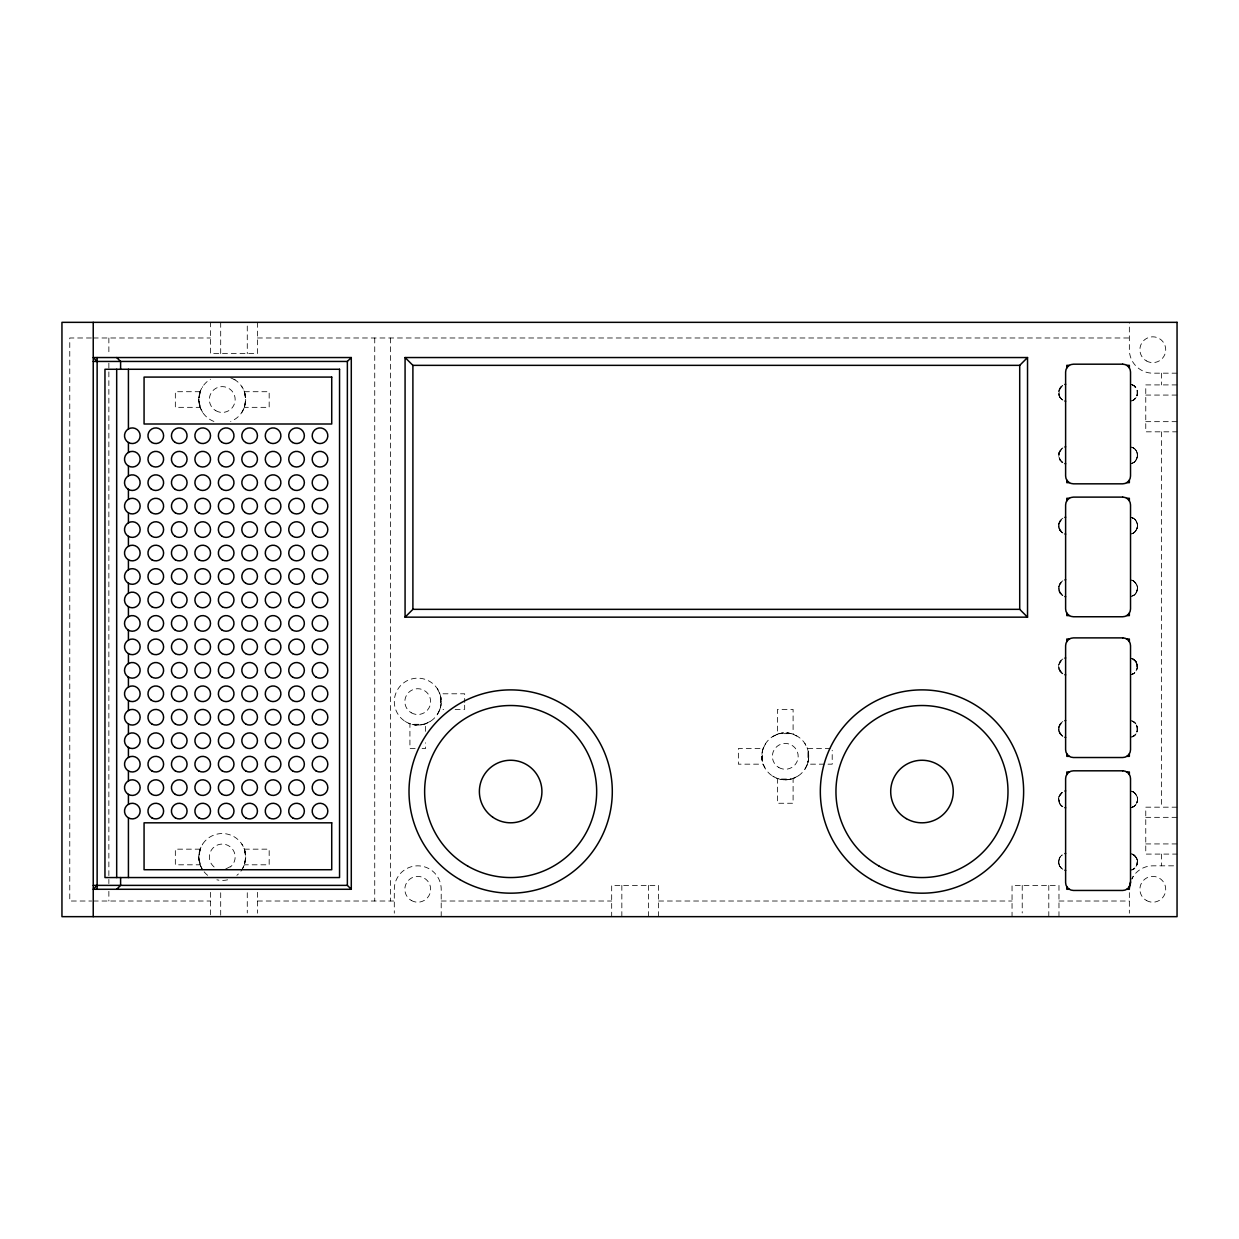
<?xml version="1.0" encoding="UTF-8"?>
<svg xmlns="http://www.w3.org/2000/svg" width="1239" height="1239" viewBox="0 0 1239 1239"><rect width="100%" height="100%" fill="white"/><g stroke="black" fill="none" stroke-linecap="round" stroke-linejoin="round"><path stroke-width="0.75" stroke-dasharray="5 3.75" d="M198.89 397.502L200.439 390.889L198.798 399.516L200.439 408.158L198.89 401.544M198.89 854.956L200.439 848.343L198.798 856.985L200.439 865.612L198.89 858.999M245.632 401.544L244.068 408.158L245.709 399.516L244.068 390.889L245.632 397.502M245.632 858.999L244.068 865.612L245.709 856.985L244.068 848.343L245.632 854.956M441.115 703.644L440.449 707.562L440.449 695.652L441.115 699.586M761.908 754.319L762.589 750.4L762.589 762.295L761.908 758.376M808.649 758.376L807.967 762.295L807.967 750.4L808.649 754.319M1058.695 797.993L1059.314 802.826L1062.195 806.372A8.596 8.596 0 0 1 1062.226 792.325C1057.471 795.453 1057.425 803.244 1062.226 806.388M1058.695 863.273L1059.314 858.426L1062.226 854.879A8.596 8.596 0 0 0 1062.226 868.942C1057.208 865.674 1057.564 857.326 1062.845 854.476M1133.933 806.372L1132.601 807.147C1139.059 804.498 1139.075 794.23 1132.616 791.566L1135.125 793.347M1137.448 800.735L1137.448 797.978M1062.195 385.716C1057.502 388.829 1057.486 396.619 1062.195 399.748A8.596 8.596 0 0 1 1062.226 385.701L1058.695 391.354M1062.845 518.227C1057.579 521.061 1057.239 529.409 1062.195 532.677A8.596 8.596 0 0 1 1062.226 518.63L1058.695 524.298M1062.845 580.797C1057.579 583.615 1057.239 591.963 1062.195 595.231A8.596 8.596 0 0 1 1062.226 581.199L1058.695 586.852M1062.845 658.993C1057.579 661.812 1057.239 670.16 1062.195 673.427A8.596 8.596 0 0 1 1062.226 659.396L1058.695 665.049M1062.845 721.547C1057.579 724.381 1057.239 732.714 1062.195 735.997A8.596 8.596 0 0 1 1062.226 721.95L1058.695 727.618M1062.195 792.341L1059.035 796.584L1059.639 803.491M1133.933 399.748L1132.601 400.522C1139.028 397.874 1139.059 387.59 1132.616 384.942L1135.125 386.723M1137.448 589.594L1135.636 593.636L1132.601 596.005C1139.028 593.373 1139.028 583.089 1132.616 580.441L1135.636 582.795L1137.448 586.852M1133.933 735.997L1132.601 736.771C1139.028 734.123 1139.028 723.839 1132.616 721.191L1135.636 723.561L1137.448 727.603M1130.526 807.813C1135.869 806.961 1139.075 800.75 1136.829 795.872M1130.526 401.188C1136.473 400.305 1139.555 392.717 1136.086 387.9M1137.108 395.489L1137.108 389.96L1133.917 385.701M1137.448 456.664L1135.636 460.707L1132.616 463.076C1138.424 460.645 1139.168 451.693 1133.933 448.27M1137.448 527.04L1135.636 531.082L1132.616 533.451L1133.933 532.677M1130.526 596.687L1134.552 594.751L1137.448 589.594M1130.526 737.437L1135.094 735.006L1137.448 730.36M439.566 710.241L439.86 709.42A17.873 12.979 -90 0 0 439.907 693.763L439.566 692.973M763.472 747.706L763.162 748.526A17.873 12.979 -90 0 0 763.116 764.2L763.472 764.974M807.085 764.974L807.394 764.169A17.873 12.979 -90 0 0 807.441 748.495L807.085 747.706M1062.845 447.852L1060.507 449.865L1058.695 453.908L1062.226 448.255A8.596 8.596 0 0 0 1062.226 462.317L1058.695 456.649M1130.526 674.883L1134.552 672.947L1137.448 667.79L1135.636 671.848L1132.616 674.202L1133.933 673.427M1130.526 870.367L1134.552 868.446L1137.448 863.289L1135.636 867.331L1132.616 869.701L1133.933 868.926M1059.035 796.584L1062.845 791.922M1136.504 803.491L1137.108 802.129M1131.842 879.194L1133.174 876.438M202.623 412.355L200.145 407.337A18.523 14.063 -90 0 1 200.099 391.679L202.623 386.692M241.884 412.355L244.377 407.337A18.523 14.063 90 0 0 244.408 391.679L241.884 386.692M202.623 869.809L200.145 864.807A18.523 14.063 90 0 1 200.099 849.133L202.623 844.146M241.884 869.809L244.377 864.807A18.523 14.063 90 0 0 244.408 849.133L241.884 844.146M437.382 714.438L439.86 709.42L443.686 709.42M765.64 743.508L763.162 748.526L738.367 748.526L738.367 764.169L763.162 764.169L765.64 769.187M804.916 769.187L807.394 764.169L832.205 764.169L832.205 750.261M1059.314 389.263L1062.845 385.298M1136.101 397.533L1134.552 399.268M1136.086 733.798L1134.552 735.517M1136.086 804.173L1134.552 805.892M1130.526 534.117C1138.626 533.095 1139.88 520.876 1132.616 517.871L1136.488 521.495M1134.552 532.197C1138.564 528.867 1138.378 521.542 1133.917 518.63M225.653 869.004L231.383 866.107M425.566 731.351L425.566 723.731L430.583 721.237M772.439 736.709L777.457 734.231L777.457 709.42L793.099 709.42L793.099 734.231L798.117 736.709M798.117 775.986L793.099 778.464A17.873 12.979 0 0 1 777.426 778.51L776.652 778.154M425.566 723.731L426.386 723.421M776.652 734.541L777.457 734.231M793.92 778.154L793.099 778.464L793.099 803.259L777.457 803.259L777.457 778.464L772.439 775.986M1130.526 463.742C1138.486 462.751 1139.818 450.454 1132.616 447.496L1136.086 450.469M419.773 724.985L423.692 724.304L411.797 724.304L415.715 724.985M783.249 732.977L779.331 733.658L791.225 733.658L787.307 732.977M787.307 779.718L791.225 779.037L779.331 779.037L783.249 779.718M91.423 337.984L69.771 337.984L69.771 901.016L91.671 901.016M93.235 337.984L210.522 337.984M257.449 337.984L1129.349 337.984M1177.05 373.171L1152.812 373.171A23.464 23.464 0 0 1 1129.349 349.723L1129.349 322.341M1177.05 384.911L1145.765 384.911L1145.765 431.822L1177.05 431.822M200.145 391.71L175.334 391.71L175.334 407.337L200.145 407.337M244.377 391.71L269.173 391.71L269.173 407.337L244.377 407.337M1145.765 395.071L1177.05 395.071M1145.765 421.663L1177.05 421.663M455.131 709.42L464.671 709.42L464.671 704.217M415.142 748.526L409.923 748.526L409.923 723.731L404.905 721.237M422.096 748.526L425.566 748.526L425.566 742.796M830.285 748.526L807.394 748.526L804.916 743.508M1177.05 807.178L1145.765 807.178L1145.765 854.089L1177.05 854.089M1145.765 817.337L1177.05 817.337M1145.765 843.929L1177.05 843.929M200.145 849.164L175.334 849.164L175.334 864.807L200.145 864.807M244.377 849.164L269.173 849.164L269.173 864.807L244.377 864.807M1173.581 865.829L1152.812 865.829A23.464 23.464 0 0 0 1131.935 878.559M93.235 901.016L210.522 901.016M257.449 901.016L394.296 901.016M441.208 901.016L611.679 901.016M658.606 901.016L1012.046 901.016M1058.973 901.016L1129.349 901.016M1130.526 384.26L1133.298 385.298M1130.526 446.83L1133.298 447.852M1130.526 517.205L1133.298 518.227M1130.526 579.759L1133.298 580.797M1130.526 657.955L1136.086 661.595M1130.526 720.525L1133.298 721.547M1130.526 790.9L1133.298 791.922M1130.526 853.454L1135.094 855.886L1137.448 860.532L1136.829 858.457M793.099 734.231L793.92 734.541M409.118 723.421L409.923 723.731M230.609 377.787L235.1 379.893M1133.298 658.993L1136.101 661.626L1137.448 665.049L1133.933 659.411M1133.298 854.476L1136.488 857.744M1062.845 400.151L1060.507 398.153L1058.695 394.095M1062.845 462.72L1060.042 460.087M1062.845 533.095L1060.057 530.478M1062.845 595.649L1060.057 593.047M1062.845 673.846L1060.057 671.244M1062.845 736.415L1060.057 733.798M1061.018 805.365L1062.845 806.79M1061.018 867.919L1062.845 869.344M1062.226 399.748L1059.639 396.867M1133.917 581.199L1137.108 585.458L1137.108 590.988M1062.226 532.693L1058.695 527.04L1059.314 529.146M1062.226 595.247L1058.695 589.594M1133.917 721.95L1135.636 723.561M1062.226 673.443L1058.695 667.79M1062.226 735.997L1058.695 730.36L1060.507 734.402M1133.917 792.325L1136.488 795.19M1062.195 462.302L1059.035 458.058L1059.035 452.514L1059.314 458.755M1133.933 854.895L1137.108 859.138L1137.108 864.683L1137.108 859.138M1058.586 861.91L1059.639 866.061L1062.195 868.926M1134.552 386.196L1135.636 387.311M1134.552 792.821L1137.108 796.584M1061.591 805.892L1059.655 803.522M1061.591 868.446L1059.639 866.061M1135.636 449.865L1136.488 451.12M1135.636 660.991L1136.488 662.261M1059.639 459.421L1060.507 460.707M1059.639 529.812L1060.507 531.082M1059.639 592.366L1060.507 593.636M1060.507 671.848L1059.035 669.184L1059.035 663.655M437.382 688.776L439.86 693.794L464.671 693.794L464.671 702.482M1136.504 451.135L1137.448 453.908M1136.504 521.526L1137.448 524.283M1136.504 662.276L1137.108 669.184L1137.108 663.655M1059.314 396.217L1059.035 389.96M1136.829 725.496L1137.108 731.738M1059.314 591.7L1059.035 585.458M1161.408 373.171L1161.408 384.911M1161.408 431.822L1161.408 807.178M1161.408 854.089L1161.408 865.829M1129.349 892.638L1129.349 913.174M1059.035 522.889L1059.035 528.433M1059.035 726.209L1059.035 731.738M1058.973 916.659L1058.973 885.374L1012.046 885.374L1012.046 916.659M1048.798 885.374L1048.798 916.659M1022.221 885.374L1022.221 912.973M658.606 916.659L658.606 885.374L611.679 885.374L611.679 916.659M648.431 885.374L648.431 916.659M621.839 885.374L621.839 916.659M441.208 916.659L441.208 889.277A23.464 23.464 0 0 0 417.744 865.829A23.464 23.464 0 0 0 394.296 889.277L394.296 913.174M390.378 337.984L390.378 901.016M374.736 337.984L374.736 901.016M257.449 322.341L257.449 353.626L210.522 353.626L210.522 322.341M257.449 892.328L257.449 913.174M247.273 326.027L247.273 353.626M247.273 892.73L247.273 912.973M220.697 322.341L220.697 353.626M220.697 892.73L220.697 916.659M210.522 892.328L210.522 916.659M108.862 337.984L108.862 355.407M108.862 363.135L108.862 883.593M108.862 891.337L108.862 901.016M234.032 379.227A23.464 23.464 0 0 1 230.609 421.446M213.913 421.446A23.464 23.464 0 0 1 210.475 379.227M207.656 875.338A23.464 23.464 0 0 1 205.055 841.033A23.464 23.464 0 0 1 239.452 841.033A23.464 23.464 0 0 1 236.866 875.338M227.635 879.814A23.464 23.464 0 0 1 216.871 879.814M214.13 866.99A12.901 12.901 0 0 1 212.829 848.173A12.901 12.901 0 0 1 231.693 848.173A12.901 12.901 0 0 1 230.392 866.99M425.597 723.762A17.873 12.979 0 0 1 409.908 723.762M777.426 734.185A17.873 12.979 0 0 1 793.13 734.185M1131.919 853.841A8.596 8.596 0 0 1 1131.919 869.995M1131.919 791.272A8.596 8.596 0 0 1 1131.919 807.425M1131.919 720.897A8.596 8.596 0 0 1 1131.919 737.05M1131.919 658.343A8.596 8.596 0 0 1 1131.919 674.496M1131.919 580.146A8.596 8.596 0 0 1 1131.919 596.3M1131.919 517.592A8.596 8.596 0 0 1 1131.919 533.746M1131.919 447.202A8.596 8.596 0 0 1 1131.919 463.355M1131.919 384.648A8.596 8.596 0 0 1 1131.919 400.801M215.803 410.698A12.901 12.901 0 0 0 235.162 399.516A12.901 12.901 0 0 0 215.803 388.349A12.901 12.901 0 0 0 215.803 410.698M406.02 721.919A23.464 23.464 0 0 0 441.208 701.615A23.464 23.464 0 0 0 406.02 681.295A23.464 23.464 0 0 0 406.02 721.919M411.302 712.781A12.901 12.901 0 0 0 430.645 701.615A12.901 12.901 0 0 0 411.302 690.433A12.901 12.901 0 0 0 411.302 712.781M773.554 776.667A23.464 23.464 0 0 0 808.742 756.348A23.464 23.464 0 0 0 773.554 736.028A23.464 23.464 0 0 0 773.554 776.667M778.835 767.514A12.901 12.901 0 0 0 798.179 756.348A12.901 12.901 0 0 0 778.835 745.166A12.901 12.901 0 0 0 778.835 767.514M411.302 900.459A12.901 12.901 0 0 0 430.645 889.277A12.901 12.901 0 0 0 411.302 878.11A12.901 12.901 0 0 0 411.302 900.459M1146.354 900.459A12.901 12.901 0 0 0 1165.713 889.277A12.901 12.901 0 0 0 1146.354 878.11A12.901 12.901 0 0 0 1146.354 900.459M1146.354 360.89A12.901 12.901 0 0 0 1165.713 349.723A12.901 12.901 0 0 0 1146.354 338.541A12.901 12.901 0 0 0 1146.354 360.89"/><path stroke-width="1.5" d="M97.138 885.374L93.235 889.277L351.287 889.277L347.369 885.374L347.369 361.447L351.287 357.544L93.235 357.544L97.138 361.447M116.683 889.277L120.601 885.374L120.601 877.553M405.076 617.161L412.897 609.34L1019.712 609.34L1027.534 617.161L1027.534 357.544L405.076 357.544L405.076 617.161L1027.534 617.161M405.076 357.544L412.897 365.35L1019.712 365.35L1027.534 357.544M93.235 361.447L347.369 361.447M1069.319 365.35L1066.794 365.35L1066.794 367.89M1126.824 365.35L1129.349 365.35L1129.349 367.89M1069.319 482.652L1066.794 482.652L1066.794 480.128M1126.824 482.652L1129.349 482.652L1129.349 480.128M1069.319 498.295L1066.794 498.295L1066.794 500.819M1126.824 498.295L1129.349 498.295L1129.349 500.819M1069.319 615.597L1066.794 615.597L1066.794 613.057M1126.824 615.597L1129.349 615.597L1129.349 613.057M1069.319 639.045L1066.794 639.045L1066.794 641.57M1126.824 639.045L1129.349 639.045L1129.349 641.57M1069.319 756.348L1066.794 756.348L1066.794 753.823M1126.824 756.348L1129.349 756.348L1129.349 753.823M1069.319 771.99L1066.794 771.99L1066.794 774.514M1126.824 771.99L1129.349 771.99L1129.349 774.514M93.235 885.374L347.369 885.374M1069.319 889.277L1066.794 889.277L1066.794 886.752M1126.824 889.277L1129.349 889.277L1129.349 886.752M116.683 357.544L120.601 361.447L120.601 369.268M1019.712 365.35L1019.712 609.34M412.897 365.35L412.897 609.34M351.287 357.544L351.287 889.277M128.422 369.268L128.422 428.957A7.821 7.821 0 0 0 128.422 442.509L128.422 452.421A7.821 7.821 0 0 0 128.422 465.972L128.422 475.884M128.422 489.42L128.422 499.348A7.821 7.821 0 0 0 128.422 512.884L128.422 522.796A7.821 7.821 0 0 0 128.422 536.348L128.422 546.26A7.821 7.821 0 0 0 128.422 559.811L128.422 569.723A7.821 7.821 0 0 0 128.422 583.259L128.422 593.171M128.422 606.723L128.422 616.635M128.422 630.186L128.422 640.098A7.821 7.821 0 0 0 128.422 653.634L128.422 663.562M128.422 677.098L128.422 687.01A7.821 7.821 0 0 0 128.422 700.562L128.422 710.474A7.821 7.821 0 0 0 128.422 724.025L128.422 733.937M128.422 747.473L128.422 757.401A7.821 7.821 0 0 0 128.422 770.937L128.422 780.849A7.821 7.821 0 0 0 128.422 794.4L128.422 804.312A7.821 7.821 0 0 0 128.422 817.864L128.422 877.553M116.683 369.268L116.683 877.553M97.138 357.544L97.138 889.277M93.235 322.341L93.235 916.659M128.422 442.509A7.821 7.821 0 0 0 140.146 435.741A7.821 7.821 0 0 0 128.422 428.957M1129.395 887.713A23.464 23.464 0 0 1 1130.526 881.951M128.422 465.972A7.821 7.821 0 0 0 140.146 459.189A7.821 7.821 0 0 0 128.422 452.421M128.422 512.884A7.821 7.821 0 0 0 140.146 506.116A7.821 7.821 0 0 0 128.422 499.348M128.422 536.348A7.821 7.821 0 0 0 140.146 529.58A7.821 7.821 0 0 0 128.422 522.796M128.422 559.811A7.821 7.821 0 0 0 140.146 553.028A7.821 7.821 0 0 0 128.422 546.26M128.422 583.259A7.821 7.821 0 0 0 140.146 576.491A7.821 7.821 0 0 0 128.422 569.723M128.422 653.634A7.821 7.821 0 0 0 140.146 646.866A7.821 7.821 0 0 0 128.422 640.098M128.422 700.562A7.821 7.821 0 0 0 140.146 693.794A7.821 7.821 0 0 0 128.422 687.01M128.422 724.025A7.821 7.821 0 0 0 140.146 717.242A7.821 7.821 0 0 0 128.422 710.474M128.422 770.937A7.821 7.821 0 0 0 140.146 764.169A7.821 7.821 0 0 0 128.422 757.401M128.422 794.4A7.821 7.821 0 0 0 140.146 787.632A7.821 7.821 0 0 0 128.422 780.849M128.422 817.864A7.821 7.821 0 0 0 140.146 811.08A7.821 7.821 0 0 0 128.422 804.312M1065.617 870.367A8.596 8.596 0 0 1 1064.921 870.212M1064.921 853.609A8.596 8.596 0 0 1 1065.617 853.454M1065.617 807.813A8.596 8.596 0 0 1 1064.921 807.658M1064.921 791.055A8.596 8.596 0 0 1 1065.617 790.9M1065.617 737.437A8.596 8.596 0 0 1 1064.921 737.282M1064.921 720.68A8.596 8.596 0 0 1 1065.617 720.525M1065.617 674.883A8.596 8.596 0 0 1 1064.921 674.713M1064.921 658.126A8.596 8.596 0 0 1 1065.617 657.955M1065.617 596.687A8.596 8.596 0 0 1 1064.921 596.517M1064.921 579.929A8.596 8.596 0 0 1 1065.617 579.759M1065.617 534.117A8.596 8.596 0 0 1 1064.921 533.963M1064.921 517.36A8.596 8.596 0 0 1 1065.617 517.205M1065.617 463.742A8.596 8.596 0 0 1 1064.921 463.587M1064.921 446.985A8.596 8.596 0 0 1 1065.617 446.83M1065.617 401.188A8.596 8.596 0 0 1 1064.921 401.018M1064.921 384.431A8.596 8.596 0 0 1 1065.617 384.276M1177.05 322.341L61.95 322.341L61.95 916.659L1177.05 916.659L1177.05 322.341M1122.704 364.189L1073.439 364.189A7.821 7.821 0 0 0 1065.617 372.01L1065.617 476.008A7.821 7.821 0 0 0 1073.439 483.829L1122.704 483.829A7.821 7.821 0 0 0 1130.526 476.008L1130.526 372.01A7.821 7.821 0 0 0 1122.704 364.189M339.548 369.268L104.959 369.268L104.959 877.553L339.548 877.553L339.548 369.268M331.727 377.09L144.065 377.09L144.065 424.001L331.727 424.001L331.727 377.09M1122.704 497.118L1073.439 497.118A7.821 7.821 0 0 0 1065.617 504.939L1065.617 608.938A7.821 7.821 0 0 0 1073.439 616.759L1122.704 616.759A7.821 7.821 0 0 0 1130.526 608.938L1130.526 504.939A7.821 7.821 0 0 0 1122.704 497.118M1122.704 637.884L1073.439 637.884A7.821 7.821 0 0 0 1065.617 645.689L1065.617 749.703A7.821 7.821 0 0 0 1073.439 757.525L1122.704 757.525A7.821 7.821 0 0 0 1130.526 749.703L1130.526 645.689A7.821 7.821 0 0 0 1122.704 637.884M1122.704 770.813L1073.439 770.813A7.821 7.821 0 0 0 1065.617 778.634L1065.617 882.633A7.821 7.821 0 0 0 1073.439 890.454L1122.704 890.454A7.821 7.821 0 0 0 1130.526 882.633L1130.526 778.634A7.821 7.821 0 0 0 1122.704 770.813M331.727 822.82L144.065 822.82L144.065 869.732L331.727 869.732L331.727 822.82M459.824 879.566A101.66 101.66 0 0 0 612.298 791.535A101.66 101.66 0 0 0 459.824 703.504A101.66 101.66 0 0 0 459.824 879.566M467.645 866.03A86.018 86.018 0 0 0 596.671 791.535A86.018 86.018 0 0 0 467.645 717.04A86.018 86.018 0 0 0 467.645 866.03M871.141 879.566A101.66 101.66 0 0 0 1023.631 791.535A101.66 101.66 0 0 0 871.141 703.504A101.66 101.66 0 0 0 871.141 879.566M878.962 866.03A86.018 86.018 0 0 0 1007.988 791.535A86.018 86.018 0 0 0 878.962 717.04A86.018 86.018 0 0 0 878.962 866.03M492.642 817.105A31.285 31.285 0 0 0 541.799 794.338A31.285 31.285 0 0 0 497.505 763.147A31.285 31.285 0 0 0 492.642 817.105M906.329 818.623A31.285 31.285 0 0 0 953.256 791.535A31.285 31.285 0 0 0 906.329 764.448A31.285 31.285 0 0 0 906.329 818.623M151.87 817.864A7.821 7.821 0 0 0 163.61 811.08A7.821 7.821 0 0 0 151.87 804.312A7.821 7.821 0 0 0 151.87 817.864M175.334 817.864A7.821 7.821 0 0 0 187.074 811.08A7.821 7.821 0 0 0 175.334 804.312A7.821 7.821 0 0 0 175.334 817.864M198.798 817.864A7.821 7.821 0 0 0 210.522 811.08A7.821 7.821 0 0 0 198.798 804.312A7.821 7.821 0 0 0 198.798 817.864M222.261 817.864A7.821 7.821 0 0 0 233.985 811.08A7.821 7.821 0 0 0 222.261 804.312A7.821 7.821 0 0 0 222.261 817.864M245.709 817.864A7.821 7.821 0 0 0 257.449 811.08A7.821 7.821 0 0 0 245.709 804.312A7.821 7.821 0 0 0 245.709 817.864M269.173 817.864A7.821 7.821 0 0 0 280.897 811.08A7.821 7.821 0 0 0 269.173 804.312A7.821 7.821 0 0 0 269.173 817.864M292.636 817.864A7.821 7.821 0 0 0 304.36 811.08A7.821 7.821 0 0 0 292.636 804.312A7.821 7.821 0 0 0 292.636 817.864M316.1 817.864A7.821 7.821 0 0 0 327.824 811.08A7.821 7.821 0 0 0 316.1 804.312A7.821 7.821 0 0 0 316.1 817.864M316.1 794.4A7.821 7.821 0 0 0 327.824 787.632A7.821 7.821 0 0 0 316.1 780.849A7.821 7.821 0 0 0 316.1 794.4M292.636 794.4A7.821 7.821 0 0 0 304.36 787.632A7.821 7.821 0 0 0 292.636 780.849A7.821 7.821 0 0 0 292.636 794.4M269.173 794.4A7.821 7.821 0 0 0 280.897 787.632A7.821 7.821 0 0 0 269.173 780.849A7.821 7.821 0 0 0 269.173 794.4M245.709 794.4A7.821 7.821 0 0 0 257.449 787.632A7.821 7.821 0 0 0 245.709 780.849A7.821 7.821 0 0 0 245.709 794.4M222.261 794.4A7.821 7.821 0 0 0 233.985 787.632A7.821 7.821 0 0 0 222.261 780.849A7.821 7.821 0 0 0 222.261 794.4M198.798 794.4A7.821 7.821 0 0 0 210.522 787.632A7.821 7.821 0 0 0 198.798 780.849A7.821 7.821 0 0 0 198.798 794.4M175.334 794.4A7.821 7.821 0 0 0 187.074 787.632A7.821 7.821 0 0 0 175.334 780.849A7.821 7.821 0 0 0 175.334 794.4M151.87 794.4A7.821 7.821 0 0 0 163.61 787.632A7.821 7.821 0 0 0 151.87 780.849A7.821 7.821 0 0 0 151.87 794.4M151.87 770.937A7.821 7.821 0 0 0 163.61 764.169A7.821 7.821 0 0 0 151.87 757.401A7.821 7.821 0 0 0 151.87 770.937M175.334 770.937A7.821 7.821 0 0 0 187.074 764.169A7.821 7.821 0 0 0 175.334 757.401A7.821 7.821 0 0 0 175.334 770.937M198.798 770.937A7.821 7.821 0 0 0 210.522 764.169A7.821 7.821 0 0 0 198.798 757.401A7.821 7.821 0 0 0 198.798 770.937M222.261 770.937A7.821 7.821 0 0 0 233.985 764.169A7.821 7.821 0 0 0 222.261 757.401A7.821 7.821 0 0 0 222.261 770.937M245.709 770.937A7.821 7.821 0 0 0 257.449 764.169A7.821 7.821 0 0 0 245.709 757.401A7.821 7.821 0 0 0 245.709 770.937M269.173 770.937A7.821 7.821 0 0 0 280.897 764.169A7.821 7.821 0 0 0 269.173 757.401A7.821 7.821 0 0 0 269.173 770.937M292.636 770.937A7.821 7.821 0 0 0 304.36 764.169A7.821 7.821 0 0 0 292.636 757.401A7.821 7.821 0 0 0 292.636 770.937M316.1 770.937A7.821 7.821 0 0 0 327.824 764.169A7.821 7.821 0 0 0 316.1 757.401A7.821 7.821 0 0 0 316.1 770.937M316.1 747.473A7.821 7.821 0 0 0 327.824 740.705A7.821 7.821 0 0 0 316.1 733.937A7.821 7.821 0 0 0 316.1 747.473M292.636 747.473A7.821 7.821 0 0 0 304.36 740.705A7.821 7.821 0 0 0 292.636 733.937A7.821 7.821 0 0 0 292.636 747.473M269.173 747.473A7.821 7.821 0 0 0 280.897 740.705A7.821 7.821 0 0 0 269.173 733.937A7.821 7.821 0 0 0 269.173 747.473M245.709 747.473A7.821 7.821 0 0 0 257.449 740.705A7.821 7.821 0 0 0 245.709 733.937A7.821 7.821 0 0 0 245.709 747.473M222.261 747.473A7.821 7.821 0 0 0 233.985 740.705A7.821 7.821 0 0 0 222.261 733.937A7.821 7.821 0 0 0 222.261 747.473M198.798 747.473A7.821 7.821 0 0 0 210.522 740.705A7.821 7.821 0 0 0 198.798 733.937A7.821 7.821 0 0 0 198.798 747.473M175.334 747.473A7.821 7.821 0 0 0 187.074 740.705A7.821 7.821 0 0 0 175.334 733.937A7.821 7.821 0 0 0 175.334 747.473M151.87 747.473A7.821 7.821 0 0 0 163.61 740.705A7.821 7.821 0 0 0 151.87 733.937A7.821 7.821 0 0 0 151.87 747.473M151.87 724.025A7.821 7.821 0 0 0 163.61 717.242A7.821 7.821 0 0 0 151.87 710.474A7.821 7.821 0 0 0 151.87 724.025M175.334 724.025A7.821 7.821 0 0 0 187.074 717.242A7.821 7.821 0 0 0 175.334 710.474A7.821 7.821 0 0 0 175.334 724.025M198.798 724.025A7.821 7.821 0 0 0 210.522 717.242A7.821 7.821 0 0 0 198.798 710.474A7.821 7.821 0 0 0 198.798 724.025M222.261 724.025A7.821 7.821 0 0 0 233.985 717.242A7.821 7.821 0 0 0 222.261 710.474A7.821 7.821 0 0 0 222.261 724.025M245.709 724.025A7.821 7.821 0 0 0 257.449 717.242A7.821 7.821 0 0 0 245.709 710.474A7.821 7.821 0 0 0 245.709 724.025M269.173 724.025A7.821 7.821 0 0 0 280.897 717.242A7.821 7.821 0 0 0 269.173 710.474A7.821 7.821 0 0 0 269.173 724.025M292.636 724.025A7.821 7.821 0 0 0 304.36 717.242A7.821 7.821 0 0 0 292.636 710.474A7.821 7.821 0 0 0 292.636 724.025M316.1 724.025A7.821 7.821 0 0 0 327.824 717.242A7.821 7.821 0 0 0 316.1 710.474A7.821 7.821 0 0 0 316.1 724.025M315.496 700.174A7.821 7.821 0 0 0 327.793 694.49A7.821 7.821 0 0 0 316.719 686.685A7.821 7.821 0 0 0 315.496 700.174M292.636 700.562A7.821 7.821 0 0 0 304.36 693.794A7.821 7.821 0 0 0 292.636 687.01A7.821 7.821 0 0 0 292.636 700.562M268.584 700.174A7.821 7.821 0 0 0 280.866 694.49A7.821 7.821 0 0 0 269.792 686.685A7.821 7.821 0 0 0 268.584 700.174M245.709 700.562A7.821 7.821 0 0 0 257.449 693.794A7.821 7.821 0 0 0 245.709 687.01A7.821 7.821 0 0 0 245.709 700.562M221.657 700.174A7.821 7.821 0 0 0 233.954 694.49A7.821 7.821 0 0 0 222.881 686.685A7.821 7.821 0 0 0 221.657 700.174M198.798 700.562A7.821 7.821 0 0 0 210.522 693.794A7.821 7.821 0 0 0 198.798 687.01A7.821 7.821 0 0 0 198.798 700.562M174.745 700.174A7.821 7.821 0 0 0 187.027 694.49A7.821 7.821 0 0 0 175.953 686.685A7.821 7.821 0 0 0 174.745 700.174M151.282 700.174A7.821 7.821 0 0 0 163.579 694.49A7.821 7.821 0 0 0 152.505 686.685A7.821 7.821 0 0 0 151.282 700.174M151.282 676.726A7.821 7.821 0 0 0 163.579 671.027A7.821 7.821 0 0 0 152.505 663.237A7.821 7.821 0 0 0 151.282 676.726M175.334 677.098A7.821 7.821 0 0 0 187.074 670.33A7.821 7.821 0 0 0 175.334 663.562A7.821 7.821 0 0 0 175.334 677.098M198.209 676.726A7.821 7.821 0 0 0 210.491 671.027A7.821 7.821 0 0 0 199.417 663.237A7.821 7.821 0 0 0 198.209 676.726M222.261 677.098A7.821 7.821 0 0 0 233.985 670.33A7.821 7.821 0 0 0 222.261 663.562A7.821 7.821 0 0 0 222.261 677.098M245.709 677.098A7.821 7.821 0 0 0 257.449 670.33A7.821 7.821 0 0 0 245.709 663.562A7.821 7.821 0 0 0 245.709 677.098M268.584 676.726A7.821 7.821 0 0 0 280.866 671.027A7.821 7.821 0 0 0 269.792 663.237A7.821 7.821 0 0 0 268.584 676.726M292.636 677.098A7.821 7.821 0 0 0 304.36 670.33A7.821 7.821 0 0 0 292.636 663.562A7.821 7.821 0 0 0 292.636 677.098M316.1 677.098A7.821 7.821 0 0 0 327.824 670.33A7.821 7.821 0 0 0 316.1 663.562A7.821 7.821 0 0 0 316.1 677.098M315.496 653.263A7.821 7.821 0 0 0 327.793 647.579A7.821 7.821 0 0 0 316.719 639.773A7.821 7.821 0 0 0 315.496 653.263M292.636 653.634A7.821 7.821 0 0 0 304.36 646.866A7.821 7.821 0 0 0 292.636 640.098A7.821 7.821 0 0 0 292.636 653.634M268.584 653.263A7.821 7.821 0 0 0 280.866 647.579A7.821 7.821 0 0 0 269.792 639.773A7.821 7.821 0 0 0 268.584 653.263M245.709 653.634A7.821 7.821 0 0 0 257.449 646.866A7.821 7.821 0 0 0 245.709 640.098A7.821 7.821 0 0 0 245.709 653.634M222.261 653.634A7.821 7.821 0 0 0 233.985 646.866A7.821 7.821 0 0 0 222.261 640.098A7.821 7.821 0 0 0 222.261 653.634M198.798 653.634A7.821 7.821 0 0 0 210.522 646.866A7.821 7.821 0 0 0 198.798 640.098A7.821 7.821 0 0 0 198.798 653.634M175.334 653.634A7.821 7.821 0 0 0 187.074 646.866A7.821 7.821 0 0 0 175.334 640.098A7.821 7.821 0 0 0 175.334 653.634M151.87 653.634A7.821 7.821 0 0 0 163.61 646.866A7.821 7.821 0 0 0 151.87 640.098A7.821 7.821 0 0 0 151.87 653.634M151.87 630.186A7.821 7.821 0 0 0 163.61 623.403A7.821 7.821 0 0 0 151.87 616.635A7.821 7.821 0 0 0 151.87 630.186M175.334 630.186A7.821 7.821 0 0 0 187.074 623.403A7.821 7.821 0 0 0 175.334 616.635A7.821 7.821 0 0 0 175.334 630.186M198.798 630.186A7.821 7.821 0 0 0 210.522 623.403A7.821 7.821 0 0 0 198.798 616.635A7.821 7.821 0 0 0 198.798 630.186M221.657 629.799A7.821 7.821 0 0 0 233.954 624.115A7.821 7.821 0 0 0 222.881 616.31A7.821 7.821 0 0 0 221.657 629.799M245.709 630.186A7.821 7.821 0 0 0 257.449 623.403A7.821 7.821 0 0 0 245.709 616.635A7.821 7.821 0 0 0 245.709 630.186M268.584 629.799A7.821 7.821 0 0 0 280.866 624.115A7.821 7.821 0 0 0 269.792 616.31A7.821 7.821 0 0 0 268.584 629.799M292.048 629.799A7.821 7.821 0 0 0 304.329 624.115A7.821 7.821 0 0 0 293.256 616.31A7.821 7.821 0 0 0 292.048 629.799M315.496 629.799A7.821 7.821 0 0 0 327.793 624.115A7.821 7.821 0 0 0 316.719 616.31A7.821 7.821 0 0 0 315.496 629.799M316.1 606.723A7.821 7.821 0 0 0 327.824 599.955A7.821 7.821 0 0 0 316.1 593.171A7.821 7.821 0 0 0 316.1 606.723M292.636 606.723A7.821 7.821 0 0 0 304.36 599.955A7.821 7.821 0 0 0 292.636 593.171A7.821 7.821 0 0 0 292.636 606.723M269.173 606.723A7.821 7.821 0 0 0 280.897 599.955A7.821 7.821 0 0 0 269.173 593.171A7.821 7.821 0 0 0 269.173 606.723M245.709 606.723A7.821 7.821 0 0 0 257.449 599.955A7.821 7.821 0 0 0 245.709 593.171A7.821 7.821 0 0 0 245.709 606.723M222.261 606.723A7.821 7.821 0 0 0 233.985 599.955A7.821 7.821 0 0 0 222.261 593.171A7.821 7.821 0 0 0 222.261 606.723M198.209 606.351A7.821 7.821 0 0 0 210.491 600.652A7.821 7.821 0 0 0 199.417 592.862A7.821 7.821 0 0 0 198.209 606.351M175.334 606.723A7.821 7.821 0 0 0 187.074 599.955A7.821 7.821 0 0 0 175.334 593.171A7.821 7.821 0 0 0 175.334 606.723M151.87 606.723A7.821 7.821 0 0 0 163.61 599.955A7.821 7.821 0 0 0 151.87 593.171A7.821 7.821 0 0 0 151.87 606.723M151.282 582.888A7.821 7.821 0 0 0 163.579 577.188A7.821 7.821 0 0 0 152.505 569.398A7.821 7.821 0 0 0 151.282 582.888M175.334 583.259A7.821 7.821 0 0 0 187.074 576.491A7.821 7.821 0 0 0 175.334 569.723A7.821 7.821 0 0 0 175.334 583.259M198.798 583.259A7.821 7.821 0 0 0 210.522 576.491A7.821 7.821 0 0 0 198.798 569.723A7.821 7.821 0 0 0 198.798 583.259M221.657 582.888A7.821 7.821 0 0 0 233.954 577.188A7.821 7.821 0 0 0 222.881 569.398A7.821 7.821 0 0 0 221.657 582.888M245.709 583.259A7.821 7.821 0 0 0 257.449 576.491A7.821 7.821 0 0 0 245.709 569.723A7.821 7.821 0 0 0 245.709 583.259M269.173 583.259A7.821 7.821 0 0 0 280.897 576.491A7.821 7.821 0 0 0 269.173 569.723A7.821 7.821 0 0 0 269.173 583.259M292.636 583.259A7.821 7.821 0 0 0 304.36 576.491A7.821 7.821 0 0 0 292.636 569.723A7.821 7.821 0 0 0 292.636 583.259M316.1 583.259A7.821 7.821 0 0 0 327.824 576.491A7.821 7.821 0 0 0 316.1 569.723A7.821 7.821 0 0 0 316.1 583.259M315.496 559.424A7.821 7.821 0 0 0 327.793 553.74A7.821 7.821 0 0 0 316.719 545.934A7.821 7.821 0 0 0 315.496 559.424M292.048 559.424A7.821 7.821 0 0 0 304.329 553.74A7.821 7.821 0 0 0 293.256 545.934A7.821 7.821 0 0 0 292.048 559.424M268.584 559.424A7.821 7.821 0 0 0 280.866 553.74A7.821 7.821 0 0 0 269.792 545.934A7.821 7.821 0 0 0 268.584 559.424M245.121 559.424A7.821 7.821 0 0 0 257.418 553.74A7.821 7.821 0 0 0 246.344 545.934A7.821 7.821 0 0 0 245.121 559.424M222.261 559.811A7.821 7.821 0 0 0 233.985 553.028A7.821 7.821 0 0 0 222.261 546.26A7.821 7.821 0 0 0 222.261 559.811M198.798 559.811A7.821 7.821 0 0 0 210.522 553.028A7.821 7.821 0 0 0 198.798 546.26A7.821 7.821 0 0 0 198.798 559.811M175.334 559.811A7.821 7.821 0 0 0 187.074 553.028A7.821 7.821 0 0 0 175.334 546.26A7.821 7.821 0 0 0 175.334 559.811M151.87 559.811A7.821 7.821 0 0 0 163.61 553.028A7.821 7.821 0 0 0 151.87 546.26A7.821 7.821 0 0 0 151.87 559.811M151.87 536.348A7.821 7.821 0 0 0 163.61 529.58A7.821 7.821 0 0 0 151.87 522.796A7.821 7.821 0 0 0 151.87 536.348M174.745 535.96A7.821 7.821 0 0 0 187.027 530.277A7.821 7.821 0 0 0 175.953 522.471A7.821 7.821 0 0 0 174.745 535.96M198.798 536.348A7.821 7.821 0 0 0 210.522 529.58A7.821 7.821 0 0 0 198.798 522.796A7.821 7.821 0 0 0 198.798 536.348M221.657 535.96A7.821 7.821 0 0 0 233.954 530.277A7.821 7.821 0 0 0 222.881 522.471A7.821 7.821 0 0 0 221.657 535.96M245.121 535.96A7.821 7.821 0 0 0 257.418 530.277A7.821 7.821 0 0 0 246.344 522.471A7.821 7.821 0 0 0 245.121 535.96M268.584 535.96A7.821 7.821 0 0 0 280.866 530.277A7.821 7.821 0 0 0 269.792 522.471A7.821 7.821 0 0 0 268.584 535.96M292.636 536.348A7.821 7.821 0 0 0 304.36 529.58A7.821 7.821 0 0 0 292.636 522.796A7.821 7.821 0 0 0 292.636 536.348M316.1 536.348A7.821 7.821 0 0 0 327.824 529.58A7.821 7.821 0 0 0 316.1 522.796A7.821 7.821 0 0 0 316.1 536.348M315.496 512.512A7.821 7.821 0 0 0 327.793 506.813A7.821 7.821 0 0 0 316.719 499.023A7.821 7.821 0 0 0 315.496 512.512M292.048 512.512A7.821 7.821 0 0 0 304.329 506.813A7.821 7.821 0 0 0 293.256 499.023A7.821 7.821 0 0 0 292.048 512.512M268.584 512.512A7.821 7.821 0 0 0 280.866 506.813A7.821 7.821 0 0 0 269.792 499.023A7.821 7.821 0 0 0 268.584 512.512M245.121 512.512A7.821 7.821 0 0 0 257.418 506.813A7.821 7.821 0 0 0 246.344 499.023A7.821 7.821 0 0 0 245.121 512.512M221.657 512.512A7.821 7.821 0 0 0 233.954 506.813A7.821 7.821 0 0 0 222.881 499.023A7.821 7.821 0 0 0 221.657 512.512M198.798 512.884A7.821 7.821 0 0 0 210.522 506.116A7.821 7.821 0 0 0 198.798 499.348A7.821 7.821 0 0 0 198.798 512.884M175.334 512.884A7.821 7.821 0 0 0 187.074 506.116A7.821 7.821 0 0 0 175.334 499.348A7.821 7.821 0 0 0 175.334 512.884M151.282 512.512A7.821 7.821 0 0 0 163.579 506.813A7.821 7.821 0 0 0 152.505 499.023A7.821 7.821 0 0 0 151.282 512.512M151.282 489.049A7.821 7.821 0 0 0 163.579 483.349A7.821 7.821 0 0 0 152.505 475.559A7.821 7.821 0 0 0 151.282 489.049M175.334 489.42A7.821 7.821 0 0 0 187.074 482.652A7.821 7.821 0 0 0 175.334 475.884A7.821 7.821 0 0 0 175.334 489.42M198.209 489.049A7.821 7.821 0 0 0 210.491 483.349A7.821 7.821 0 0 0 199.417 475.559A7.821 7.821 0 0 0 198.209 489.049M221.657 489.049A7.821 7.821 0 0 0 233.954 483.349A7.821 7.821 0 0 0 222.881 475.559A7.821 7.821 0 0 0 221.657 489.049M245.709 489.42A7.821 7.821 0 0 0 257.449 482.652A7.821 7.821 0 0 0 245.709 475.884A7.821 7.821 0 0 0 245.709 489.42M268.584 489.049A7.821 7.821 0 0 0 280.866 483.349A7.821 7.821 0 0 0 269.792 475.559A7.821 7.821 0 0 0 268.584 489.049M292.636 489.42A7.821 7.821 0 0 0 304.36 482.652A7.821 7.821 0 0 0 292.636 475.884A7.821 7.821 0 0 0 292.636 489.42M315.496 489.049A7.821 7.821 0 0 0 327.793 483.349A7.821 7.821 0 0 0 316.719 475.559A7.821 7.821 0 0 0 315.496 489.049M315.496 465.585A7.821 7.821 0 0 0 327.793 459.901A7.821 7.821 0 0 0 316.719 452.096A7.821 7.821 0 0 0 315.496 465.585M292.048 465.585A7.821 7.821 0 0 0 304.329 459.901A7.821 7.821 0 0 0 293.256 452.096A7.821 7.821 0 0 0 292.048 465.585M268.584 465.585A7.821 7.821 0 0 0 280.866 459.901A7.821 7.821 0 0 0 269.792 452.096A7.821 7.821 0 0 0 268.584 465.585M245.121 465.585A7.821 7.821 0 0 0 257.418 459.901A7.821 7.821 0 0 0 246.344 452.096A7.821 7.821 0 0 0 245.121 465.585M221.657 465.585A7.821 7.821 0 0 0 233.954 459.901A7.821 7.821 0 0 0 222.881 452.096A7.821 7.821 0 0 0 221.657 465.585M198.209 465.585A7.821 7.821 0 0 0 210.491 459.901A7.821 7.821 0 0 0 199.417 452.096A7.821 7.821 0 0 0 198.209 465.585M175.334 465.972A7.821 7.821 0 0 0 187.074 459.189A7.821 7.821 0 0 0 175.334 452.421A7.821 7.821 0 0 0 175.334 465.972M151.282 465.585A7.821 7.821 0 0 0 163.579 459.901A7.821 7.821 0 0 0 152.505 452.096A7.821 7.821 0 0 0 151.282 465.585M151.87 442.509A7.821 7.821 0 0 0 163.61 435.741A7.821 7.821 0 0 0 151.87 428.957A7.821 7.821 0 0 0 151.87 442.509M174.745 442.122A7.821 7.821 0 0 0 187.027 436.438A7.821 7.821 0 0 0 175.953 428.632A7.821 7.821 0 0 0 174.745 442.122M198.798 442.509A7.821 7.821 0 0 0 210.522 435.741A7.821 7.821 0 0 0 198.798 428.957A7.821 7.821 0 0 0 198.798 442.509M221.657 442.122A7.821 7.821 0 0 0 233.954 436.438A7.821 7.821 0 0 0 222.881 428.632A7.821 7.821 0 0 0 221.657 442.122M245.709 442.509A7.821 7.821 0 0 0 257.449 435.741A7.821 7.821 0 0 0 245.709 428.957A7.821 7.821 0 0 0 245.709 442.509M268.584 442.122A7.821 7.821 0 0 0 280.866 436.438A7.821 7.821 0 0 0 269.792 428.632A7.821 7.821 0 0 0 268.584 442.122M292.636 442.509A7.821 7.821 0 0 0 304.36 435.741A7.821 7.821 0 0 0 292.636 428.957A7.821 7.821 0 0 0 292.636 442.509M315.496 442.122A7.821 7.821 0 0 0 327.793 436.438A7.821 7.821 0 0 0 316.719 428.632A7.821 7.821 0 0 0 315.496 442.122M127.818 489.049A7.821 7.821 0 0 0 140.115 483.349A7.821 7.821 0 0 0 129.042 475.559A7.821 7.821 0 0 0 127.818 489.049M127.818 606.351A7.821 7.821 0 0 0 140.115 600.652A7.821 7.821 0 0 0 129.042 592.862A7.821 7.821 0 0 0 127.818 606.351M127.818 629.799A7.821 7.821 0 0 0 140.115 624.115A7.821 7.821 0 0 0 129.042 616.31A7.821 7.821 0 0 0 127.818 629.799M127.818 676.726A7.821 7.821 0 0 0 140.115 671.027A7.821 7.821 0 0 0 129.042 663.237A7.821 7.821 0 0 0 127.818 676.726M127.818 747.102A7.821 7.821 0 0 0 140.115 741.402A7.821 7.821 0 0 0 129.042 733.612A7.821 7.821 0 0 0 127.818 747.102"/></g></svg>
